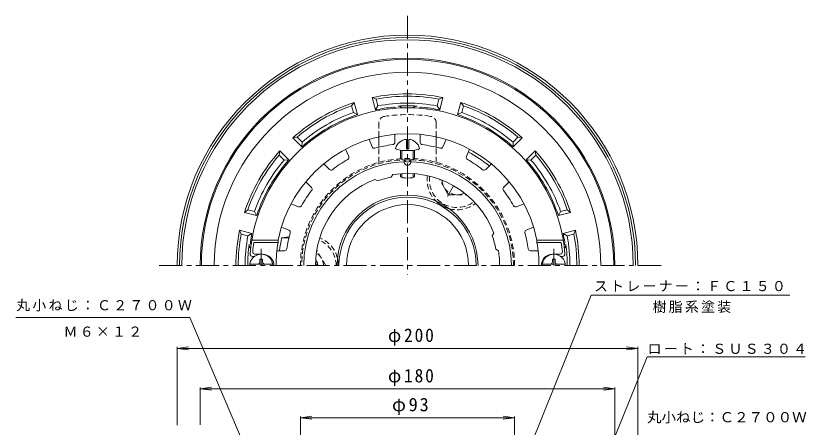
# Model space of a CAD drawing. Units: millimetres, scale not verified. Extents: x -194 to 152, y -231 to 271.
# Drawn here: x -194.2 to 149, y 92.5 to 271 of the extents above; entities that cross this region are included whole.
import ezdxf
from ezdxf.enums import TextEntityAlignment as Align

# ---------------------------------------------------------------- set-up
doc = ezdxf.new("R2010")
doc.units = ezdxf.units.MM
doc.header["$LTSCALE"] = 2
for name, pattern in [('CHAIN1', [8, 5, -1, 1, -1]), ('DASHED1', [1.8, 1.2, -0.6]), ('DOUBLE_CHAIN1', [8.8, 5, -1, 0.6, -0.6, 0.6, -1])]:
    doc.linetypes.add(name, pattern=pattern)
for name, color, linetype, lineweight in [('0-0_通り芯', 3, 'Continuous', 9), ('0-1_躯体', 2, 'Continuous', 9), ('0-2_仕上', 6, 'Continuous', 9), ('0-4_その他', 7, 'Continuous', 9), ('0-5_寸法', 7, 'Continuous', 9), ('0-6_ハッチ', 2, 'DOUBLE_CHAIN1', 9), ('0-A', 4, 'Continuous', 9)]:
    doc.layers.add(name, color=color, linetype=linetype, lineweight=lineweight)
doc.styles.add('ＭＳ ゴシック', font='')
doc.styles.get('ＭＳ ゴシック').set_extended_font_data('MS Gothic')

msp = doc.modelspace()

# ---------------------------------------------------------------- linework, layer by layer
at = {"layer": '0-0_通り芯', "linetype": 'CHAIN1'}
for p, q in [((-24.107, 270.958), (-24.107, 158.75)), ((-131.951, 162.588), (87.106, 162.588))]:
    msp.add_line(p, q, dxfattribs=at)
at = {"layer": '0-0_通り芯'}
for radius, start in [(100, 0.00015), (99, 0.00015), (98, 0), (29.776, 0), (26.49, 0)]:
    msp.add_arc((-24.107, 162.588), radius, start, 180, dxfattribs=at)
at = {"layer": '0-1_躯体'}
for p, q in [((-47.225, 233.41), (-48.39, 231.961)), ((-45.8, 228.089), (-47.225, 233.41)), ((-36.986, 231.902), (-37.765, 234.808)), ((-11.229, 231.902), (-10.45, 234.808)), ((-8.717, 235.481), (-10.45, 234.808)), ((-10.143, 230.16), (-8.717, 235.481)), ((-47.611, 229.054), (-48.39, 231.961)), ((-36.986, 231.902), (-38.072, 230.16)), ((-11.229, 231.902), (-10.143, 230.16)), ((-0.604, 229.054), (0.175, 231.961)), ((-47.611, 229.054), (-45.8, 228.089)), ((-0.604, 229.054), (-2.415, 228.089)), ((-69.917, 216.176), (-72.045, 218.303)), ((21.703, 216.176), (23.83, 218.304)), ((21.772, 214.125), (25.668, 218.02)), ((25.668, 218.02), (23.83, 218.304)), ((-69.917, 216.176), (-69.987, 214.125)), ((21.703, 216.176), (21.772, 214.125)), ((-79.539, 212.363), (-79.823, 210.525)), ((-77.696, 208.398), (-79.823, 210.525)), ((-75.644, 208.468), (-79.539, 212.363)), ((29.481, 208.398), (31.608, 210.525)), ((-77.696, 208.398), (-75.644, 208.468)), ((29.481, 208.398), (27.429, 208.468)), ((-90.574, 186.092), (-93.48, 186.87)), ((-90.574, 186.092), (-89.609, 184.28)), ((42.359, 186.092), (41.394, 184.28)), ((41.394, 184.28), (46.715, 185.706)), ((42.359, 186.092), (45.266, 186.87)), ((46.715, 185.706), (45.266, 186.87)), ((-93.421, 175.466), (-96.327, 176.245)), ((-93.421, 175.466), (-91.679, 176.553)), ((-75.477, 175.134), (-78.756, 174.588)), ((45.206, 175.466), (43.465, 176.553)), ((45.206, 175.466), (48.113, 176.245)), ((-78.756, 174.588), (-75.608, 174.588))]:
    msp.add_line(p, q, dxfattribs=at)
at = {"layer": '0-1_躯体', "color": 4, "linetype": 'DASHED1'}
for p, q in [((-9.998, 200.017), (-10.11, 199.822)), ((-6.363, 193.332), (-10.11, 199.822)), ((-6.355, 193.327), (1.14, 193.327)), ((1.252, 193.522), (1.14, 193.327)), ((-63.577, 169.083), (-63.352, 169.083)), ((-59.605, 162.593), (-63.352, 169.083))]:
    msp.add_line(p, q, dxfattribs=at)
at = {"layer": '0-1_躯体', "linetype": 'CHAIN1'}
msp.add_line((-6.761, 192.633), (-4.107, 197.229), dxfattribs=at)
at = {"layer": '0-1_躯体'}
for points in [[(-38.072, 230.16), (-39.498, 235.481), (-37.765, 234.808)], [(-2.415, 228.089), (-0.99, 233.41), (0.175, 231.961)], [(-69.987, 214.125), (-73.882, 218.02), (-72.045, 218.303)], [(27.429, 208.468), (31.325, 212.363), (31.608, 210.525)], [(-89.609, 184.28), (-94.93, 185.706), (-93.48, 186.87)], [(-91.679, 176.553), (-97, 177.978), (-96.327, 176.245)], [(43.465, 176.553), (48.786, 177.978), (48.113, 176.245)]]:
    msp.add_lwpolyline(points, dxfattribs=at)
for centre, radius, start, end in [((-24.107, 162.588), 90, 0, 180), ((-24.107, 162.588), 89.5, 0, 180), ((-24.107, 162.588), 83.941, 0, 180), ((-24.107, 162.588), 74.5, 78.07777, 101.92224), ((-24.107, 162.588), 74.5, 108.07777, 131.92224), ((-24.107, 162.588), 73.5, 79.29149, 100.70854), ((-24.107, 162.588), 74.5, 48.07777, 71.92224), ((-24.107, 162.588), 73.5, 109.29149, 130.70854), ((-24.107, 162.588), 69, 95.13783, 101.67665), ((-24.107, 162.588), 70.5, 79.47449, 100.52557), ((-30.107, 229.319), 2, 53.16412, 95.13788), ((-24.107, 162.588), 69.376, 86.59644, 93.40356), ((-28.107, 229.844), 2, 36.9169, 93.40337), ((-20.107, 229.844), 2, 86.59663, 143.0831), ((-18.107, 229.319), 2, 84.86212, 126.83588), ((-24.107, 162.588), 69, 78.32338, 84.86217), ((-24.107, 162.588), 73.5, 49.29149, 70.70854), ((-24.107, 162.588), 69, 108.32338, 131.67665), ((-24.107, 162.588), 70.5, 109.47449, 130.52557), ((-24.107, 162.588), 69, 48.32338, 71.67665), ((-24.107, 162.588), 70.5, 49.47449, 70.52557), ((-24.107, 162.588), 74.5, 138.07777, 161.92224), ((-24.107, 162.588), 73.5, 139.29149, 160.70854), ((-24.107, 162.588), 55.95, 50.64137, 61.85858), ((-24.107, 162.588), 74.5, 18.07777, 41.92224), ((-24.107, 162.588), 73.5, 19.29149, 40.70854), ((-24.107, 162.588), 70.5, 139.47449, 160.52557), ((-24.107, 162.588), 69, 138.32338, 161.67665), ((-24.107, 162.588), 69, 18.32338, 41.67665), ((-24.107, 162.588), 70.5, 19.47449, 40.52557), ((-24.107, 162.588), 30.601, 0, 180), ((-2.607, 199.827), 13, 225.3412, 254.65887), ((-24.107, 162.588), 74.5, 168.07777, 180.00002), ((-24.107, 162.588), 73.5, 169.29144, 179.99998), ((-24.107, 162.588), 70.5, 169.47441, 179.99998), ((-24.107, 162.588), 69, 168.32335, 171.41632), ((-24.107, 162.588), 69, 8.58368, 11.67665), ((-24.107, 162.588), 70.5, 0, 10.52557), ((-24.107, 162.588), 73.5, 0, 10.70854), ((-24.107, 162.588), 74.5, 0, 11.92224), ((-24.107, 162.588), 69.376, 172.32347, 180), ((-90.879, 171.588), 2, 172.32343, 228.81238), ((-90.357, 172.588), 2, 171.41681, 213.38824), ((-24.107, 162.588), 55.95, 167.61525, 173.32864), ((42.142, 172.588), 2, 326.6131, 8.58319), ((42.664, 171.588), 2, 311.18532, 7.67657), ((-24.107, 162.588), 69.376, 0, 7.67653), ((-67.107, 162.588), 13, 0, 14.6581)]:
    msp.add_arc(centre, radius, start, end, dxfattribs=at)
at = {"layer": '0-1_躯体', "linetype": 'DASHED1'}
for centre, radius, start, end in [((-2.607, 199.827), 13, 171.95537, 225.3412), ((-2.607, 199.827), 12, 172.38428, 307.61577), ((-2.607, 199.827), 13, 254.65887, 308.04466), ((-67.107, 162.588), 12, 0, 67.61565), ((-67.107, 162.588), 13, 14.6581, 68.04451)]:
    msp.add_arc(centre, radius, start, end, dxfattribs=at)
at = {"layer": '0-1_躯体', "color": 4, "linetype": 'DASHED1'}
for centre, radius, start, end in [((-2.603, 199.824), 6.5, 181.39343, 298.5919), ((-67.107, 162.588), 4, 0, 39.61383), ((-67.107, 162.593), 6.5, 359.95126, 58.59151), ((-67.107, 162.588), 3.324, 0, 24.51761)]:
    msp.add_arc(centre, radius, start, end, dxfattribs=at)
at = {"layer": '0-2_仕上'}
for p, q in [((-39.494, 214.107), (-40.833, 217.34)), ((-29.607, 216.074), (-29.607, 219.573)), ((-18.607, 216.074), (-18.607, 219.573)), ((-8.721, 214.107), (-7.382, 217.34)), ((-49.657, 209.898), (-50.996, 213.13)), ((1.442, 209.898), (2.781, 213.13)), ((-58.039, 204.297), (-60.513, 206.772)), ((-25.607, 208.522), (-25.607, 207.652)), ((-22.607, 208.523), (-22.607, 207.652)), ((9.824, 204.297), (12.298, 206.772)), ((-37.045, 199.38), (-38.247, 200.005)), ((-31.249, 200.929), (-30.519, 202.071)), ((-65.817, 196.519), (-68.291, 198.993)), ((17.602, 196.519), (20.076, 198.993)), ((-71.417, 188.137), (-74.65, 189.476)), ((23.203, 188.137), (26.435, 189.476)), ((-75.627, 177.975), (-78.86, 179.314)), ((27.412, 177.975), (30.645, 179.314)), ((12.685, 175.526), (13.311, 176.729)), ((-91.718, 173.588), (-80.291, 173.588)), ((-90.863, 172.588), (-80.291, 172.588)), ((-80.291, 173.588), (-80.291, 172.588)), ((43.504, 173.588), (32.076, 173.588)), ((32.076, 173.588), (32.077, 172.588)), ((42.648, 172.588), (32.077, 172.588)), ((-77.462, 169.088), (-80.803, 169.088)), ((14.234, 169.729), (15.376, 169)), ((29.248, 169.088), (32.588, 169.088)), ((-91.422, 166.588), (-90.607, 166.588)), ((-90.336, 167.588), (-87.107, 167.588)), ((42.121, 167.588), (38.893, 167.588)), ((43.207, 166.588), (42.393, 166.588))]:
    msp.add_line(p, q, dxfattribs=at)
for centre, radius, start, end in [((-24.107, 162.588), 68.5, 4.24803, 175.75198), ((-24.107, 162.588), 57.25, 11.07768, 168.92232), ((-38.57, 214.49), 1, 202.50082, 285.5706), ((-24.108, 162.588), 52.879, 96.92886, 105.5708), ((-30.607, 216.074), 1, 276.92938, 359.9993), ((-17.607, 216.074), 1, 180.0007, 263.07062), ((-24.107, 162.588), 52.879, 74.4292, 83.07114), ((-9.644, 214.49), 1, 254.4294, 337.49918), ((-50.581, 209.515), 1, 299.42938, 22.4993), ((2.366, 209.515), 1, 157.5007, 240.57062), ((-24.107, 162.588), 45.09, 91.90642, 180), ((-24.108, 162.588), 52.879, 119.42886, 128.0708), ((-24.107, 207.65), 1.5, 180, 0.07352), ((-24.107, 208.981), 1.5, 198.09023, 341.91273), ((-24.107, 162.588), 45.09, 0, 88.09358), ((-24.107, 162.588), 52.879, 51.9292, 60.57114), ((-57.332, 205.004), 1, 225.00082, 308.0706), ((-24.107, 162.588), 40, 20.70224, 99.22211), ((9.117, 205.004), 1, 231.9294, 314.99918), ((-24.107, 162.588), 40, 110.70117, 180), ((-24.107, 162.589), 39, 100.5509, 109.37437), ((-66.524, 195.812), 1, 321.92938, 44.9993), ((18.309, 195.812), 1, 135.0007, 218.07062), ((-24.108, 162.588), 52.879, 141.92886, 150.5708), ((-24.107, 162.588), 52.879, 29.4292, 38.07114), ((-71.035, 189.061), 1, 247.50082, 330.5706), ((22.82, 189.061), 1, 209.4294, 292.49918), ((-24.108, 162.588), 52.879, 164.42886, 171.99841), ((-76.01, 177.051), 1, 344.42938, 67.4993), ((-24.107, 162.588), 39, 10.5509, 19.37437), ((27.795, 177.051), 1, 112.5007, 195.57062), ((-24.107, 162.588), 52.879, 8.00159, 15.57114), ((-24.107, 162.588), 67.5, 171.48038, 174.82341), ((-24.107, 162.588), 57.067, 169.90779, 180), ((-24.107, 162.588), 57.067, 0, 10.09221), ((-24.107, 162.588), 67.5, 5.17659, 8.51962), ((-90.336, 168.588), 1, 174.82323, 270), ((-77.462, 170.088), 1, 270, 351.99878), ((-24.107, 162.588), 40, 0, 9.2252), ((29.248, 170.088), 1, 188.00122, 270), ((42.121, 168.588), 1, 270, 5.17677), ((-91.422, 167.588), 1, 175.75206, 270), ((-87.107, 162.588), 5, 0, 90), ((38.893, 162.588), 5, 90, 180), ((43.207, 167.588), 1, 270, 4.24794)]:
    msp.add_arc(centre, radius, start, end, dxfattribs=at)
at = {"layer": '0-4_その他'}
for p, q in [((-124.107, 126.71), (-119.15, 127.363)), ((-124.107, 127.31), (-124.107, 93.431)), ((75.893, 126.71), (70.935, 127.363)), ((75.893, 127.31), (75.893, -10.407)), ((-124.107, 126.71), (75.893, 126.71)), ((-124.107, 126.71), (-119.15, 126.058)), ((75.893, 126.71), (70.935, 126.058)), ((-114.107, 109.165), (-109.15, 109.818)), ((65.893, 109.165), (60.935, 109.818)), ((-114.107, 109.765), (-114.107, 93.618)), ((-114.107, 109.165), (65.893, 109.165)), ((-114.107, 109.165), (-109.15, 108.513)), ((65.893, 109.165), (60.935, 108.513)), ((65.893, 109.765), (65.893, -10.511)), ((-70.607, 96.614), (-65.65, 97.267)), ((-70.607, 97.214), (-70.607, 23.346)), ((-70.607, 96.614), (22.393, 96.614)), ((-70.607, 96.614), (-65.65, 95.962)), ((22.393, 96.614), (17.435, 97.267)), ((22.393, 96.614), (17.435, 95.962)), ((22.393, 97.214), (22.393, 23.346))]:
    msp.add_line(p, q, dxfattribs=at)
at = {"layer": '0-5_寸法'}
for p, q in [((15.893, 51.358), (55.64, 149.735)), ((55.64, 149.735), (141.888, 149.735)), ((-118.663, 140.083), (-194.18, 140.083)), ((-78.69, 46.418), (-118.663, 140.083)), ((79.907, 122.997), (148.51, 122.997))]:
    msp.add_line(p, q, dxfattribs=at)
msp.add_lwpolyline([(79.907, 122.997), (54.531, 60.188), (31.314, 2.724)], dxfattribs=at)
at = {"layer": '0-6_ハッチ', "linetype": 'DASHED1'}
for p, q in [((-36.607, 218.457), (-36.607, 224.388)), ((-11.607, 218.457), (-11.607, 224.388)), ((-36.607, 207.376), (-36.607, 213.969)), ((-11.607, 207.376), (-11.607, 213.969))]:
    msp.add_line(p, q, dxfattribs=at)
at = {"layer": '0-6_ハッチ', "linetype": 'Continuous'}
for p, q in [((-36.607, 213.969), (-36.607, 218.457)), ((-11.607, 213.969), (-11.607, 218.457))]:
    msp.add_line(p, q, dxfattribs=at)
at = {"layer": '0-6_ハッチ', "linetype": 'DASHED1'}
for centre, radius, start, end in [((-33.607, 224.388), 3, 98.53635, 180), ((-24.107, 161.097), 67, 81.46361, 98.53639), ((-14.607, 224.388), 3, 0, 81.46365), ((-24.107, 162.588), 46.5, 0, 180), ((-24.107, 162.588), 45.95, 0, 180)]:
    msp.add_arc(centre, radius, start, end, dxfattribs=at)
at = {"layer": '0-A'}
for p, q in [((-24.607, 213.295), (-24.607, 217.381)), ((-23.607, 213.295), (-23.607, 217.381)), ((-24.607, 213.295), (-23.607, 213.295)), ((-27.107, 209.007), (-27.107, 212.646)), ((-26.607, 208.698), (-26.607, 212.588)), ((-21.607, 208.698), (-21.607, 212.589)), ((-21.107, 209.007), (-21.107, 212.646)), ((-27.107, 201.148), (-27.107, 202.475)), ((-26.607, 200.838), (-26.607, 202.51)), ((-21.607, 200.838), (-21.607, 202.51)), ((-21.107, 201.148), (-21.107, 202.475)), ((-88.208, 164.188), (-88.208, 165.338)), ((-87.007, 165.338), (-88.208, 165.338)), ((-87.007, 164.188), (-87.007, 165.338)), ((38.793, 165.338), (39.993, 165.338)), ((38.793, 164.188), (38.793, 165.338)), ((39.993, 164.188), (39.993, 165.338)), ((-92.571, 163.188), (-82.644, 163.188)), ((44.356, 163.188), (34.429, 163.188))]:
    msp.add_line(p, q, dxfattribs=at)
at = {"layer": '0-A', "linetype": 'CHAIN1'}
for p, q in [((-87.607, 162.588), (-87.607, 169.897)), ((39.393, 162.588), (39.393, 169.897))]:
    msp.add_line(p, q, dxfattribs=at)
at = {"layer": '0-A'}
for centre, radius, start, end in [((-24.107, 211.942), 5.462, 95.25229, 163.98021), ((-24.107, 211.942), 5.462, 16.02213, 84.74808), ((-87.607, 162.588), 5, 0, 180), ((39.393, 162.588), 5, 0, 180), ((-89.208, 164.188), 1, 270, 0), ((-86.007, 164.188), 1, 180, 270), ((37.793, 164.188), 1, 270, 0), ((40.993, 164.188), 1, 180, 270)]:
    msp.add_arc(centre, radius, start, end, dxfattribs=at)
for centre, major_axis, start_param, end_param in [((-24.107, 213.45), (-5.25, 0), 0.0000045, 3.1415972), ((-24.107, 209.007), (-3, 0), 6.2831763, 9.4247689), ((-24.107, 201.148), (-3, 0), 6.2831763, 9.4247689)]:
    msp.add_ellipse(centre, major_axis=major_axis, ratio=0.1866, start_param=start_param, end_param=end_param, dxfattribs=at)

# ---------------------------------------------------------------- texts
at = {"layer": '0-4_その他', "color": 2, "char_height": 5.865, "attachment_point": 7, "style": 'ＭＳ ゴシック'}
for s, insert in [('\\T1.21;\\W0.95;φ200', (-32.607, 127.91)), ('\\T1.21;\\W0.95;φ180', (-32.607, 110.365)), ('\\T1.19;φ93', (-30.857, 97.814))]:
    msp.add_mtext(s, dxfattribs=dict(at, insert=insert))
at = {"layer": '0-5_寸法', "style": 'ＭＳ ゴシック', "width": 1.05}
msp.add_text('丸小ねじ：Ｃ２７００Ｗ', height=4.399, dxfattribs=at).set_placement((79.866, 93.338), align=Align.BOTTOM_LEFT)
at = {"layer": '0-5_寸法', "char_height": 4.399, "attachment_point": 7, "style": 'ＭＳ ゴシック'}
for s, insert in [('\\T1.17;ストレーナー：ＦＣ１５０', (56.885, 151.309)), ('\\T1.17;丸小ねじ：Ｃ２７００Ｗ', (-193.987, 142.751)), ('\\T1.17;樹脂系塗装', (82.304, 142.062)), ('\\T1.17;Ｍ６×１２', (-173.421, 131.7)), ('\\T1.17;ロート：ＳＵＳ３０４', (80.144, 124.159))]:
    msp.add_mtext(s, dxfattribs=dict(at, insert=insert))

doc.saveas('drawing.dxf')
